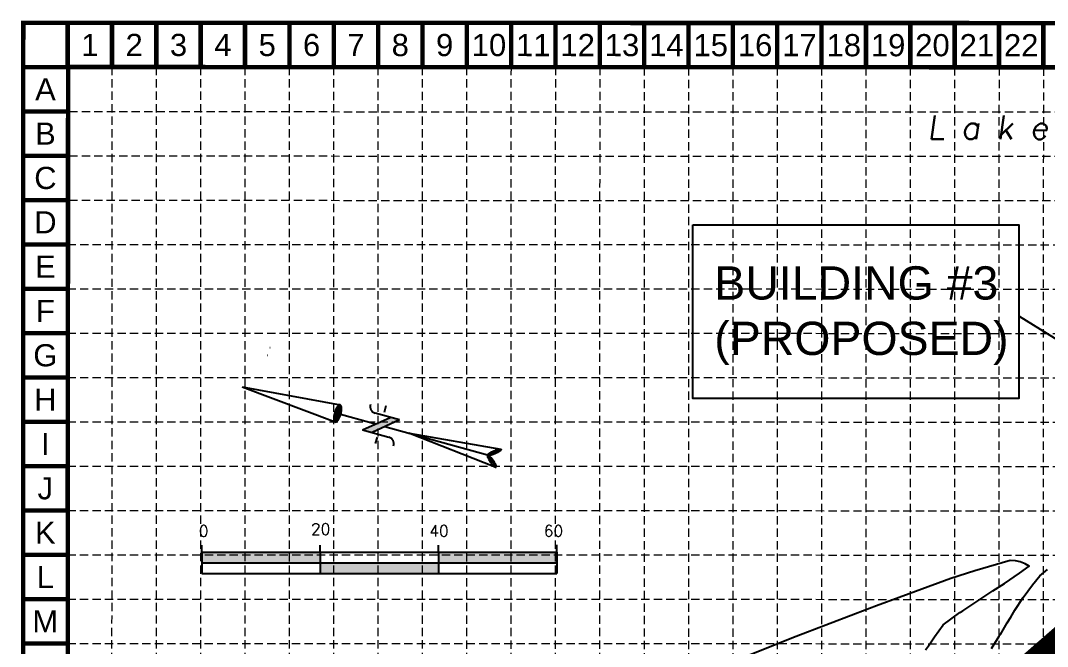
# Model space of a CAD drawing. Extents: x -334 to 9916, y 1271 to 43031.
# Drawn here: x 2420 to 4504, y 3611 to 4882 of the extents above; entities that cross this region are included whole.
import ezdxf
from ezdxf.enums import TextEntityAlignment as Align

# ---------------------------------------------------------------- set-up
doc = ezdxf.new("R2010")
doc.units = 0
doc.header["$LTSCALE"] = 150
doc.header["$MEASUREMENT"] = 0
doc.linetypes.add('DASHED', pattern=[0.75, 0.5, -0.25])
doc.linetypes.add('HIDDEN', pattern=[0.375, 0.25, -0.125])
doc.layers.get('0').update_dxf_attribs({"linetype": 'CONTINUOUS'})
for name, color, linetype in [('96NOTES', 211, 'CONTINUOUS'), ('A5', 5, 'CONTINUOUS'), ('AN', 4, 'CONTINUOUS'), ('BASE', 7, 'CONTINUOUS'), ('contours-ng', 253, 'CONTINUOUS'), ('GRID', 254, 'HIDDEN'), ('NARROW', 7, 'CONTINUOUS'), ('outline', 5, 'CONTINUOUS'), ('swppp', 5, 'CONTINUOUS')]:
    doc.layers.add(name, color=color, linetype=linetype)
doc.styles.add('C60', font='SIMPLEX.shx', dxfattribs={"oblique": 8, "height": 2.4})
doc.styles.add('ISO', font='gcadold.shx')
doc.styles.add('L120', font='simplex.shx', dxfattribs={"height": 4.8})
doc.styles.get("Standard").update_dxf_attribs({"font": 'ARIAL.TTF'})

# ---------------------------------------------------------------- blocks, each defined once
blk = doc.blocks.new('North Arrow')
at = {"layer": 'NARROW'}
for p, q in [((32.43, 3.06), (32.43, 4.63)), ((28.77, -2.09), (34.02, 2.32)), ((36.18, 2.33), (30.46, 2.33)), ((36.16, 2.32), (31.04, -2.09)), ((0, 0), (22.36, 2)), ((0, 0), (22.33, -2.02)), ((39.1, 0.01), (59.96, 2.11)), ((31.2, -0.05), (21.66, -0.05)), ((21.66, -0.05), (21.66, -0.05)), ((28.77, -2.09), (34.95, -2.09)), ((57.45, -0.05), (33.41, -0.05)), ((59.83, -2.14), (39.04, -0.01)), ((57.69, -0.03), (57.77, -0.01)), ((57.77, -0.05), (57.69, -0.03)), ((32.43, -4.26), (32.43, -2.8))]:
    blk.add_line(p, q, dxfattribs=at)
blk.add_lwpolyline([(22.36, -2.03), (22.59, -1.93, 0.091577), (22.87, -1.44, 0.048306), (23.03, -0.75), (23.07, -0.01), (23.01, 0.82, 0.048306), (22.87, 1.42, 0.091577), (22.59, 1.91), (22.36, 2.01), (22.14, 1.91, 0.091577), (21.86, 1.42, 0.048306), (21.72, 0.82), (21.66, -0.01), (21.72, -0.83, 0.048306), (21.86, -1.44, 0.091577), (22.14, -1.93)], format="xyb", close=True, dxfattribs=at)
for points in [[(57.46, -0.03), (57.44, 0.08, -0.066818), (57.67, 0.47, -0.03073), (58.01, 0.84), (58.52, 1.29), (59.07, 1.7, -0.03073), (59.5, 1.95, -0.066818), (59.93, 2.1), (60.04, 2.06)], [(60.04, 2.06), (60.05, 1.95, -0.066818), (59.82, 1.56, -0.03073), (59.43, 1.14), (58.97, 0.74), (58.42, 0.33, -0.03073), (57.99, 0.08, -0.036692), (57.76, -0.02)], [(57.46, -0.04), (57.44, -0.15, 0.066818), (57.67, -0.54, 0.03073), (58.01, -0.9), (58.52, -1.36), (59.07, -1.77, 0.03073), (59.5, -2.02, 0.066818), (59.93, -2.17), (60.04, -2.13)], [(60.04, -2.13), (60.05, -2.01, 0.066818), (59.82, -1.63, 0.03073), (59.43, -1.2), (58.97, -0.8), (58.42, -0.4, 0.03073), (57.99, -0.15, 0.036692), (57.76, -0.05)]]:
    blk.add_lwpolyline(points, format="xyb", dxfattribs=at)
for centre, start, end in [((30.46, 3.86), 178.8769, 270), ((34.95, -3.62), 358.8769, 90)]:
    blk.add_arc(centre, 1.53, start, end, dxfattribs=at)
for points in [[(31.05, -2.09), (36.15, 2.36), (28.75, -2.06), (34.01, 2.36)], [(23.03, -0.76), (21.67, -0.05), (23.07, -0.05), (21.72, 0.82)], [(23.07, -0.05), (21.72, 0.82), (23.02, 0.75), (21.85, 1.42)], [(23.02, 0.75), (21.85, 1.42), (22.87, 1.44), (22.14, 1.91)], [(22.87, 1.44), (22.14, 1.91), (22.59, 1.91), (22.36, 2)], [(57.44, 0.08), (57.7, -0.01), (57.5, 0.21), (57.77, -0.01)], [(57.45, -0.04), (57.69, -0.02), (57.44, 0.08), (57.7, -0.01)], [(57.5, 0.21), (57.77, -0.01), (57.6, 0.39), (57.94, 0.06)], [(57.6, 0.39), (57.94, 0.06), (57.68, 0.5), (58.07, 0.13)], [(57.68, 0.5), (58.07, 0.13), (57.84, 0.66), (58.29, 0.26)], [(57.84, 0.66), (58.29, 0.26), (58.03, 0.86), (58.52, 0.41)], [(58.03, 0.86), (58.52, 0.41), (58.26, 1.07), (58.73, 0.57)], [(58.26, 1.07), (58.73, 0.57), (58.52, 1.3), (59.05, 0.81)], [(58.52, 1.3), (59.05, 0.81), (58.7, 1.42), (59.26, 0.99)], [(59.26, 1), (58.69, 1.42), (59.45, 1.15), (59, 1.65)], [(59.45, 1.15), (59, 1.65), (59.62, 1.34), (59.28, 1.82)], [(59.62, 1.34), (59.28, 1.82), (59.81, 1.55), (59.49, 1.95)], [(59.81, 1.55), (59.49, 1.95), (59.93, 1.73), (59.69, 2.04)], [(59.93, 1.73), (59.69, 2.04), (60.05, 1.94), (59.93, 2.1)], [(60.05, 1.94), (59.93, 2.1), (60.04, 2.06)], [(22.87, -1.44), (21.72, -0.87), (23.03, -0.76), (21.67, -0.05)], [(22.58, -1.93), (21.86, -1.45), (22.87, -1.44), (21.72, -0.87)], [(22.36, -2.01), (22.14, -1.93), (22.58, -1.93), (21.86, -1.45)], [(57.44, -0.14), (57.69, -0.02), (57.45, -0.04), (57.69, -0.02)], [(57.46, -0.19), (57.7, -0.03), (57.44, -0.14), (57.69, -0.02)], [(57.53, -0.33), (57.76, -0.05), (57.46, -0.19), (57.7, -0.03)], [(57.63, -0.48), (57.9, -0.1), (57.53, -0.33), (57.76, -0.05)], [(57.78, -0.66), (58.09, -0.2), (57.63, -0.48), (57.9, -0.1)], [(57.97, -0.87), (58.34, -0.35), (57.78, -0.66), (58.09, -0.2)], [(58.24, -1.11), (58.61, -0.54), (57.97, -0.87), (58.34, -0.35)], [(58.61, -1.43), (58.93, -0.77), (58.24, -1.11), (58.61, -0.54)], [(58.91, -1.64), (59.2, -1), (58.61, -1.43), (58.93, -0.77)], [(59.12, -1.79), (59.57, -1.36), (58.92, -1.65), (59.2, -1.01)], [(59.35, -1.93), (59.81, -1.62), (59.12, -1.79), (59.57, -1.36)], [(59.54, -1.32), (59.41, -1.18), (59.21, -1.01)], [(59.58, -2.05), (59.93, -1.79), (59.35, -1.93), (59.81, -1.62)], [(59.78, -2.13), (60.05, -2.01), (59.58, -2.05), (59.93, -1.79)], [(59.92, -2.17), (60.04, -2.13), (59.78, -2.13), (60.05, -2.01)]]:
    blk.add_solid(points, dxfattribs=at)
blk = doc.blocks.new('A$C3BC84700')
h = blk.add_hatch(color=7)
h.paths.add_polyline_path([(2194, -8035.5), (1995, -7901.3), (1982.9, -7919.2), (2181.9, -8053.4)])
h.paths.add_polyline_path([(2007.1, -7883.4), (1808.1, -7749.2), (1796, -7767.1), (1995, -7901.3)])
h.paths.add_polyline_path([(1597, -7632.9), (1585, -7650.9), (1783.9, -7785.1), (1796, -7767.1)])
at = {"color": 7}
for p, q in [((1585, -7650.9), (1609.1, -7615)), ((2007.1, -7883.4), (1609.1, -7615)), ((2194, -8035.5), (1597, -7632.9)), ((1585, -7650.9), (1576.9, -7662.8)), ((1982.9, -7919.2), (1585, -7650.9)), ((1783.9, -7785.1), (1808.1, -7749.2)), ((1783.9, -7785.1), (1775.9, -7797)), ((1982.9, -7919.2), (2007.1, -7883.4)), ((2206.1, -8017.6), (2007.1, -7883.4)), ((1982.9, -7919.2), (1974.9, -7931.2)), ((2181.9, -8053.4), (1982.9, -7919.2)), ((2181.9, -8053.4), (2206.1, -8017.6)), ((2181.9, -8053.4), (2173.9, -8065.4))]:
    blk.add_line(p, q, dxfattribs=at)
at = {"color": 7, "style": 'L120'}
for s, height, p in [('60', 23.04, (1589.2, -7691.8)), ('40', 23.04, (1781.8, -7821.7)), ('20', 23.04, (1979, -7958.9)), ('0', 23, (2169.5, -8083.2))]:
    blk.add_text(s, height=height, rotation=146.0052, dxfattribs=at).set_placement(p)

msp = doc.modelspace()

# ---------------------------------------------------------------- linework, layer by layer
at = {"layer": 'AN'}
for p, q in [((2926.1, 4217.6), (2925.7, 4217.7)), ((2921.5, 4201.5), (2921.2, 4201.5))]:
    msp.add_line(p, q, dxfattribs=at)
at = {"layer": 'BASE', "const_width": 9}
for points in [[(2424.2, 1277.3), (8184.2, 1275.6), (8185.3, 4875.6), (2425.3, 4877.3)], [(2514.1, 1367.3), (8094.5, 1365.5), (8095.4, 4785.7), (2516.2, 4787.5)]]:
    msp.add_lwpolyline(points, close=True, dxfattribs=at)
for points in [[(2515.3, 4787.3), (2515.3, 4877.3)], [(2605.3, 4787.3), (2605.3, 4877.3)], [(2695.3, 4787.3), (2695.3, 4877.3)], [(2785.3, 4787.2), (2785.3, 4877.2)], [(2875.3, 4787.2), (2875.3, 4877.2)], [(2965.3, 4787.2), (2965.3, 4877.2)], [(3055.3, 4787.2), (3055.3, 4877.2)], [(3145.3, 4787.1), (3145.3, 4877.1)], [(3235.3, 4787.1), (3235.3, 4877.1)], [(3325.3, 4787.1), (3325.3, 4877.1)], [(3415.3, 4787), (3415.3, 4877)], [(3505.3, 4787), (3505.3, 4877)], [(3595.3, 4787), (3595.3, 4877)], [(3685.3, 4787), (3685.3, 4877)], [(3775.3, 4786.9), (3775.3, 4876.9)], [(3865.3, 4786.9), (3865.3, 4876.9)], [(3955.3, 4786.9), (3955.3, 4876.9)], [(4045.3, 4786.9), (4045.3, 4876.9)], [(4135.3, 4786.8), (4135.3, 4876.8)], [(4225.3, 4786.8), (4225.3, 4876.8)], [(4315.3, 4786.8), (4315.3, 4876.8)], [(4405.3, 4786.8), (4405.3, 4876.8)], [(4495.3, 4786.7), (4495.3, 4876.7)], [(2515.3, 4787.3), (2425.3, 4787.3)], [(2515.3, 4697.3), (2425.3, 4697.3)], [(2515.2, 4607.3), (2425.2, 4607.3)], [(2515.2, 4517.3), (2425.2, 4517.3)], [(2515.2, 4427.3), (2425.2, 4427.3)], [(2515.1, 4337.3), (2425.1, 4337.3)], [(2515.1, 4247.3), (2425.1, 4247.3)], [(2515.1, 4157.3), (2425.1, 4157.3)], [(2515.1, 4067.3), (2425.1, 4067.3)], [(2515, 3977.3), (2425, 3977.3)], [(2515, 3887.3), (2515, 3977.3)], [(2515, 3887.3), (2425, 3887.3)], [(2515, 3797.3), (2425, 3797.3)], [(2515, 3707.3), (2425, 3707.3)], [(2514.9, 3617.3), (2424.9, 3617.3)]]:
    msp.add_lwpolyline(points, dxfattribs=at)
at = {"layer": 'contours-ng', "color": 35, "linetype": 'Continuous'}
for points in [[(4256.3, 3604.6), (4262.2, 3612.7), (4274.3, 3630.5), (4292, 3654.9), (4325.9, 3679.8), (4331.7, 3683.8), (4350, 3695.7), (4393.1, 3723.8), (4416.7, 3739.2), (4446.7, 3759.8), (4466.8, 3774), (4458.6, 3778.7), (4448.4, 3782.9), (4438.5, 3785.3), (4427.7, 3785.9), (4356.4, 3764.6), (4307.2, 3748.9), (4177, 3701.2), (4156.6, 3693.8), (4114.2, 3677.7), (3993.9, 3631.5), (3879.9, 3586.2)], [(4389.8, 3607.2), (4405.9, 3631.9), (4406.6, 3633.1), (4408.1, 3635.4), (4422.1, 3658.9), (4429.5, 3670.9), (4437.7, 3684.7), (4454.4, 3710.4), (4454.5, 3710.6), (4454.6, 3710.7), (4473.1, 3736.5), (4487.9, 3754.6), (4504, 3767.6)]]:
    msp.add_lwpolyline(points, dxfattribs=at)
at = {"layer": 'GRID', "color": 252, "linetype": 'HIDDEN', "lineweight": 0, "ltscale": 0.45}
for p, q in [((2605, 4788.1), (2604, 1636.9)), ((2695, 4788.1), (2694, 1636.9)), ((2785, 4788.1), (2784, 1636.8)), ((2875, 4788.1), (2874, 1636.8)), ((2965, 4788), (2964, 1636.8)), ((3055, 4788), (3054, 1636.8)), ((3145, 4788), (3144, 1636.7)), ((3235, 4788), (3234, 1636.7)), ((3325, 4787.9), (3324, 1636.7)), ((3415, 4787.9), (3414, 1636.7)), ((3505, 4787.9), (3504, 1636.6)), ((3595, 4787.8), (3594, 1636.6)), ((3685.3, 4787), (3684.3, 1636.6)), ((3775.3, 4786.9), (3774.3, 1636.5)), ((3865.3, 4786.9), (3864.3, 1636.5)), ((3955.3, 4786.9), (3954.3, 1636.5)), ((4045.3, 4786.9), (4044.3, 1636.5)), ((4135.3, 4786.8), (4134.3, 1636.4)), ((4225.3, 4786.8), (4224.3, 1636.4)), ((4315.3, 4786.8), (4314.3, 1636.4)), ((4405.3, 4786.8), (4404.3, 1636.4)), ((4495.3, 4786.7), (4494.3, 1636.3)), ((2518.6, 4697), (8098.6, 4695.3)), ((2518.5, 4607), (8098.5, 4605.3)), ((2518.5, 4517), (8098.5, 4515.3)), ((2515.2, 4427.3), (8095.2, 4425.6)), ((2515.1, 4337.3), (8095.1, 4335.6)), ((2515.1, 4247.3), (8095.1, 4245.6)), ((2515.1, 4157.3), (8095.1, 4155.6)), ((2515.1, 4067.3), (8095.1, 4065.6)), ((2515, 3977.3), (8095, 3975.6)), ((2515, 3887.3), (8095, 3885.6)), ((2515, 3797.3), (8095, 3795.6)), ((2515, 3707.3), (8095, 3705.6)), ((2514.9, 3617.3), (8094.9, 3615.6))]:
    msp.add_line(p, q, dxfattribs=at)
at = {"layer": 'outline', "color": 7, "ltscale": 100, "elevation": -12936}
msp.add_lwpolyline([(3784.1, 4467.1), (4445.6, 4467.1), (4445.6, 4114.8), (3784.1, 4114.8)], close=True, dxfattribs=at)
at = {"layer": 'outline', "color": 7, "ltscale": 100}
msp.add_lwpolyline([(4873.3, 3147.5), (4745.4, 4096.6), (4446.6, 4281.2)], dxfattribs=at)
at = {"layer": 'swppp', "color": 1, "linetype": 'DASHED', "ltscale": 3, "const_width": 50, "flags": 128}
msp.add_lwpolyline([(6274.4, 3111.3), (6197.9, 3188.3), (6475.1, 3440.5), (7012.3, 3902), (7078, 3904.9), (7152.4, 3893.7), (7299.1, 4156.4), (6934.7, 4492.3), (6498.3, 4647.1), (6109.8, 4605.7), (5631.2, 4426), (5232.8, 4203.4), (4924, 3969.2), (4516.4, 3615.4), (3785.1, 2977.8), (4091.3, 2400.9), (4453.4, 1932.7), (4611.2, 2112.9), (4627.8, 2242.2), (4846.8, 2411.8), (5213.6, 2647.1), (5481.8, 2792.1), (5763.3, 2827.3), (6060.5, 2882.4)], close=True, dxfattribs=at)

# ---------------------------------------------------------------- block references
at = {"layer": 'A5', "color": 7, "linetype": 'HIDDEN', "ltscale": 100, "rotation": 213.9999999997133}
msp.add_blockref('A$C3BC84700', (9100.2, -1653.8), dxfattribs=at)
at = {"layer": 'BASE', "xscale": 8.999999999998956, "yscale": 8.999999999999645, "zscale": 8.999999999999368, "rotation": 344.441727546662}
msp.add_blockref('North Arrow', (2869.4, 4138.3), dxfattribs=at)

# ---------------------------------------------------------------- texts
at = {"layer": '96NOTES', "color": 7, "ltscale": 100, "insert": (3827.5, 4382.9, -6504), "char_height": 67.5, "width": 719.066, "attachment_point": 1, "style": 'ISO'}
msp.add_mtext('{\\fArial|b0|i0|c0|p34;BUILDING #3 (PROPOSED)}', dxfattribs=at)
at = {"layer": 'BASE'}
for s, p in [('1', (2560.3, 4832.3)), ('2', (2650.3, 4832.3)), ('3', (2740.3, 4832.3)), ('4', (2830.3, 4832.2)), ('5', (2920.3, 4832.2)), ('6', (3010.3, 4832.2)), ('7', (3100.3, 4832.1)), ('8', (3190.3, 4832.1)), ('9', (3280.3, 4832.1)), ('10', (3370.3, 4832.1)), ('11', (3460.3, 4832)), ('12', (3550.3, 4832)), ('13', (3640.3, 4832)), ('14', (3730.3, 4832)), ('15', (3820.3, 4831.9)), ('16', (3910.3, 4831.9)), ('17', (4000.3, 4831.9)), ('18', (4090.3, 4831.8)), ('19', (4180.3, 4831.8)), ('20', (4270.3, 4831.8)), ('21', (4360.3, 4831.8)), ('22', (4450.3, 4831.7)), ('A', (2470.3, 4742.3)), ('B', (2470.2, 4652.3)), ('C', (2470.2, 4562.3)), ('D', (2470.2, 4472.3)), ('E', (2470.2, 4382.3)), ('F', (2470.1, 4292.3)), ('G', (2470.1, 4202.3)), ('H', (2470.1, 4112.3)), ('I', (2470, 4022.3)), ('J', (2470, 3932.3)), ('K', (2470, 3842.3)), ('L', (2470, 3752.3)), ('M', (2469.9, 3662.3))]:
    msp.add_text(s, height=45, rotation=359.9828, dxfattribs=at).set_placement(p, align=Align.MIDDLE_CENTER)
at = {"layer": 'swppp', "color": 5, "style": 'C60', "oblique": 8}
msp.add_text('L a k e   L e w i s v i l l e', height=48, rotation=359.8641, dxfattribs=at).set_placement((4260.2, 4641.2))

doc.saveas('drawing.dxf')
